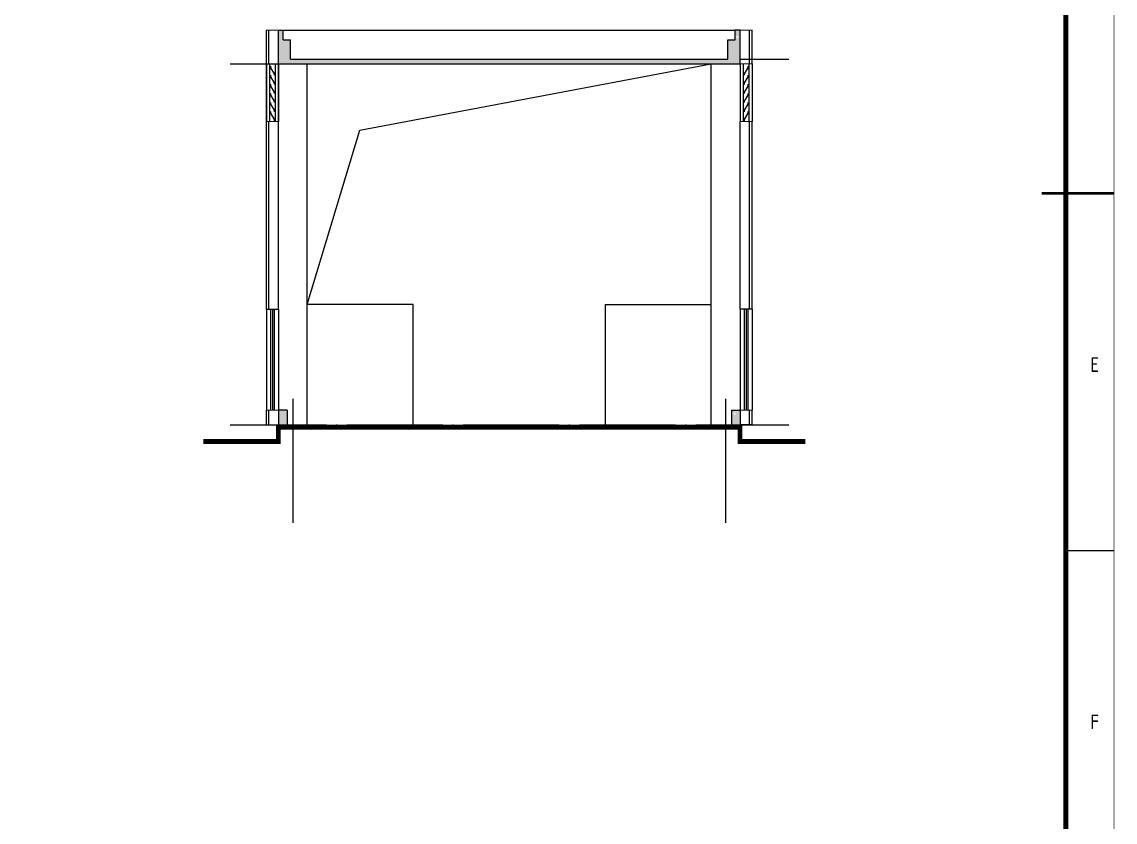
# Model space of a CAD drawing. Extents: x 175045 to 467920, y -30962 to 28493.
# Drawn here: x 445184 to 467920, y -14302 to 2332 of the extents above; entities that cross this region are included whole.
import ezdxf
from ezdxf.enums import TextEntityAlignment as Align

# ---------------------------------------------------------------- set-up
doc = ezdxf.new("R2010")
doc.units = 0
doc.header["$LTSCALE"] = 1000
doc.header["$MEASUREMENT"] = 0
doc.linetypes.add('DOTE', pattern=[2.42, 2, -0.2, 0.02, -0.2])
for name, color, linetype in [('AXIS', 3, 'Continuous'), ('DOTE', 1, 'DOTE'), ('WALL', 255, 'Continuous'), ('轻质板', 8, 'Continuous'), ('门窗', 30, 'Continuous')]:
    doc.layers.add(name, color=color, linetype=linetype)
doc.styles.get("Standard").update_dxf_attribs({"font": 'GBENOR', "bigfont": 'GBCBIG'})

# ---------------------------------------------------------------- blocks, each defined once
blk = doc.blocks.new('GEDI_WK_A1')
at = {"color": 3}
for p, q in [((831, 297), (841, 297)), ((831, 222.75), (841, 222.75))]:
    blk.add_line(p, q, dxfattribs=at)
for points, const_width in [([(0, 0), (841, 0), (841, 594), (0, 594)], 0.1), ([(25, 10), (831, 10), (831, 584), (25, 584)], 1)]:
    blk.add_lwpolyline(points, close=True, dxfattribs=dict(at, const_width=const_width))
at = {"color": 3, "const_width": 0.5}
blk.add_lwpolyline([(826, 297), (841, 297)], dxfattribs=at)
at = {"color": 3}
for s, p in [('E', (837, 259.88)), ('F', (837, 185.62))]:
    blk.add_text(s, height=3, dxfattribs=at).set_placement(p, align=Align.CENTER)

msp = doc.modelspace()

# ---------------------------------------------------------------- hatches: boundary and pattern name
at = {"layer": 'WALL'}
msp.add_hatch(color=252, dxfattribs=at).paths.add_polyline_path([(450518.9, 1459), (460118.9, 1459), (460118.9, 2076.1), (460077.7, 2031.7, -1), (460050.5, 2002.4, -1), (460077.7, 2031.7), (460118.9, 2076.1), (460118.9, 2159), (460018.9, 2159), (460018.9, 2039), (460018.9, 1959), (459868.9, 1959), (459868.9, 1559), (450768.9, 1559), (450768.9, 1959), (450618.9, 1959), (450618.9, 2159), (450518.9, 2159)])
h = msp.add_hatch(color=252, dxfattribs=at)
h.paths.add_polyline_path([(450698.9, -5741), (450518.9, -5741), (450518.9, -6041), (450698.9, -6041)])
h.paths.add_polyline_path([(459938.9, -6041), (460118.9, -6041), (460118.9, -5741), (459938.9, -5741), (459938.9, -5760.3), (459989.7, -5802.6, -1), (460020.4, -5828.2, -1), (459989.7, -5802.6), (459938.9, -5760.3)])

# ---------------------------------------------------------------- linework, layer by layer
at = {"color": 252}
msp.add_line((450618.9, 2159), (460018.9, 2159), dxfattribs=at)
at = {"color": 4}
for p, q in [((451118.9, -6041), (451118.9, 1459)), ((459518.9, -6041), (459518.9, 1459))]:
    msp.add_line(p, q, dxfattribs=at)
at = {"const_width": 20}
for points in [[(450618.9, 2039), (450618.9, 2159), (450268.9, 2159), (450268.9, 2039)], [(460018.9, 2039), (460018.9, 2159), (460368.9, 2159), (460368.9, 2039)], [(450518.9, 1579), (450518.9, 1459), (450268.9, 1459), (450268.9, 1579)], [(460118.9, 1579), (460118.9, 1459), (460368.9, 1459), (460368.9, 1579)], [(450518.9, 139), (450518.9, 259), (450268.9, 259), (450268.9, 139)], [(460118.9, 139), (460118.9, 259), (460368.9, 259), (460368.9, 139)], [(450518.9, -3521), (450518.9, -3641), (450268.9, -3641), (450268.9, -3521)], [(450518.9, -3521), (450518.9, -3641), (450268.9, -3641), (450268.9, -3521)], [(460118.9, -3521), (460118.9, -3641), (460368.9, -3641), (460368.9, -3521)], [(450518.9, -5861), (450518.9, -5741), (450268.9, -5741), (450268.9, -5861)], [(450518.9, -5921), (450518.9, -6041), (450268.9, -6041), (450268.9, -5921)], [(460118.9, -5861), (460118.9, -5741), (460368.9, -5741), (460368.9, -5861)], [(460118.9, -5919.5), (460118.9, -6039.5), (460368.9, -6039.5), (460368.9, -5919.5)]]:
    msp.add_lwpolyline(points, dxfattribs=at)
for points in [[(453318.9, -6041), (453318.9, -3541), (451118.9, -3541)], [(457318.9, -6041), (457318.9, -3541), (459518.9, -3541)]]:
    msp.add_lwpolyline(points)
at = {"color": 2, "const_width": 100}
msp.add_lwpolyline([(448957.4, -6391), (450518.9, -6391), (450518.9, -6091), (460118.9, -6091), (460118.9, -6391), (461480.4, -6391)], dxfattribs=at)
at = {"layer": 'AXIS'}
for p, q in [((450818.9, -6384.4), (450818.9, -8081.7)), ((459818.9, -6384.4), (459818.9, -8081.7))]:
    msp.add_line(p, q, dxfattribs=at)
at = {"layer": 'DOTE'}
for p, q in [((449518.9, 1459), (450518.9, 1459)), ((460118.9, 1559), (461132.1, 1559)), ((450818.9, -5504.1), (450818.9, -6384.4)), ((459818.9, -5504.1), (459818.9, -6384.4)), ((449518.9, -6041), (461132.1, -6041))]:
    msp.add_line(p, q, dxfattribs=at)
at = {"layer": 'WALL'}
for p, q in [((450518.9, 1459), (450518.9, 2159)), ((450518.9, 2159), (450618.9, 2159)), ((450618.9, 1959), (450618.9, 2159)), ((460018.9, 1959), (460018.9, 2159)), ((460118.9, 2159), (460018.9, 2159)), ((460118.9, 1459), (460118.9, 2159)), ((450618.9, 1959), (450768.9, 1959)), ((450768.9, 1559), (450768.9, 1959)), ((459868.9, 1559), (459868.9, 1959)), ((459868.9, 1959), (460018.9, 1959)), ((450518.9, 1459), (460118.9, 1459)), ((450768.9, 1559), (452943.9, 1559)), ((450768.9, 1559), (459868.9, 1559)), ((450698.9, -5741), (450518.9, -5741)), ((450518.9, -5741), (450518.9, -6041)), ((450698.9, -5741), (450698.9, -6041)), ((459938.9, -5741), (460118.9, -5741)), ((459938.9, -5741), (459938.9, -6041)), ((460118.9, -5741), (460118.9, -6041)), ((450518.9, -6041), (450698.9, -6041))]:
    msp.add_line(p, q, dxfattribs=at)
at = {"layer": 'WALL', "color": 252}
msp.add_lwpolyline([(451118.9, -3541), (452213.5, 84.8), (459518.9, 1459)], dxfattribs=at)
at = {"layer": '轻质板'}
for p, q in [((450268.9, -3641), (450268.9, 2159)), ((450318.9, 1459), (450318.9, 2159)), ((460318.9, 1459), (460318.9, 2159)), ((460368.9, 1459), (460368.9, 2159)), ((450318.9, -3641), (450318.9, 259)), ((460318.9, -3641), (460318.9, 259)), ((460368.9, -3641), (460368.9, 259)), ((450268.9, -3641), (450518.9, -3641)), ((450268.9, -3641), (450518.9, -3641)), ((460368.9, -3641), (460118.9, -3641)), ((450268.9, -6041), (450268.9, -5741)), ((450318.9, -6041), (450318.9, -5741)), ((460318.9, -6041), (460318.9, -5741)), ((460368.9, -6041), (460368.9, -5741))]:
    msp.add_line(p, q, dxfattribs=at)
at = {"layer": '轻质板', "color": 2}
for p, q in [((450518.9, -3641), (450518.9, 2159)), ((460118.9, 1459), (460118.9, 2159)), ((460118.9, -3641), (460118.9, 259))]:
    msp.add_line(p, q, dxfattribs=at)
at = {"layer": '门窗', "color": 3}
for p, q in [((450268.9, 1459), (450268.9, 259)), ((450518.9, 1459), (450518.9, 259)), ((460118.9, 1459), (460118.9, 259)), ((460368.9, 1459), (460368.9, 259)), ((450268.9, -3641), (450268.9, -5741)), ((450518.9, -3641), (450518.9, -5741)), ((460118.9, -3641), (460118.9, -5741)), ((460368.9, -3641), (460368.9, -5741))]:
    msp.add_line(p, q, dxfattribs=at)
at = {"layer": '门窗', "color": 4}
for p, q in [((450333.9, 1459), (450333.9, 259)), ((450453.9, 1459), (450453.9, 259)), ((460183.9, 1459), (460183.9, 259)), ((460303.9, 1459), (460303.9, 259)), ((450353.9, -3641), (450353.9, -5741)), ((450393.9, -3641), (450393.9, -5741)), ((450433.9, -3641), (450433.9, -5741)), ((460203.9, -3641), (460203.9, -5741)), ((460243.9, -3641), (460243.9, -5741)), ((460283.9, -3641), (460283.9, -5741))]:
    msp.add_line(p, q, dxfattribs=at)
for points in [[(450353.9, 1413.7), (450353.9, 1377.4), (450433.9, 1251.7), (450433.9, 1221.9)], [(460283.9, 1413.7), (460283.9, 1377.4), (460203.9, 1251.7), (460203.9, 1221.9)], [(450353.9, 1224.6), (450353.9, 1188.3), (450433.9, 1062.6), (450433.9, 1032.8)], [(460283.9, 1224.6), (460283.9, 1188.3), (460203.9, 1062.6), (460203.9, 1032.8)], [(450353.9, 1035.5), (450353.9, 999.2), (450433.9, 873.5), (450433.9, 843.7)], [(460283.9, 1035.5), (460283.9, 999.2), (460203.9, 873.5), (460203.9, 843.7)], [(450353.9, 846.4), (450353.9, 810.1), (450433.9, 684.4), (450433.9, 654.7)], [(460283.9, 846.4), (460283.9, 810.1), (460203.9, 684.4), (460203.9, 654.7)], [(450353.9, 657.3), (450353.9, 621), (450433.9, 495.3), (450433.9, 465.6)], [(450353.9, 468.2), (450353.9, 431.9), (450433.9, 306.3), (450433.9, 276.5)], [(460283.9, 657.3), (460283.9, 621), (460203.9, 495.3), (460203.9, 465.6)], [(460283.9, 468.2), (460283.9, 431.9), (460203.9, 306.3), (460203.9, 276.5)]]:
    msp.add_lwpolyline(points, dxfattribs=at)

# ---------------------------------------------------------------- block references
at = {"xscale": 100, "yscale": 100, "zscale": 100}
msp.add_blockref('GEDI_WK_A1', (383795.4, -30931.7), dxfattribs=at)

doc.saveas('drawing.dxf')
